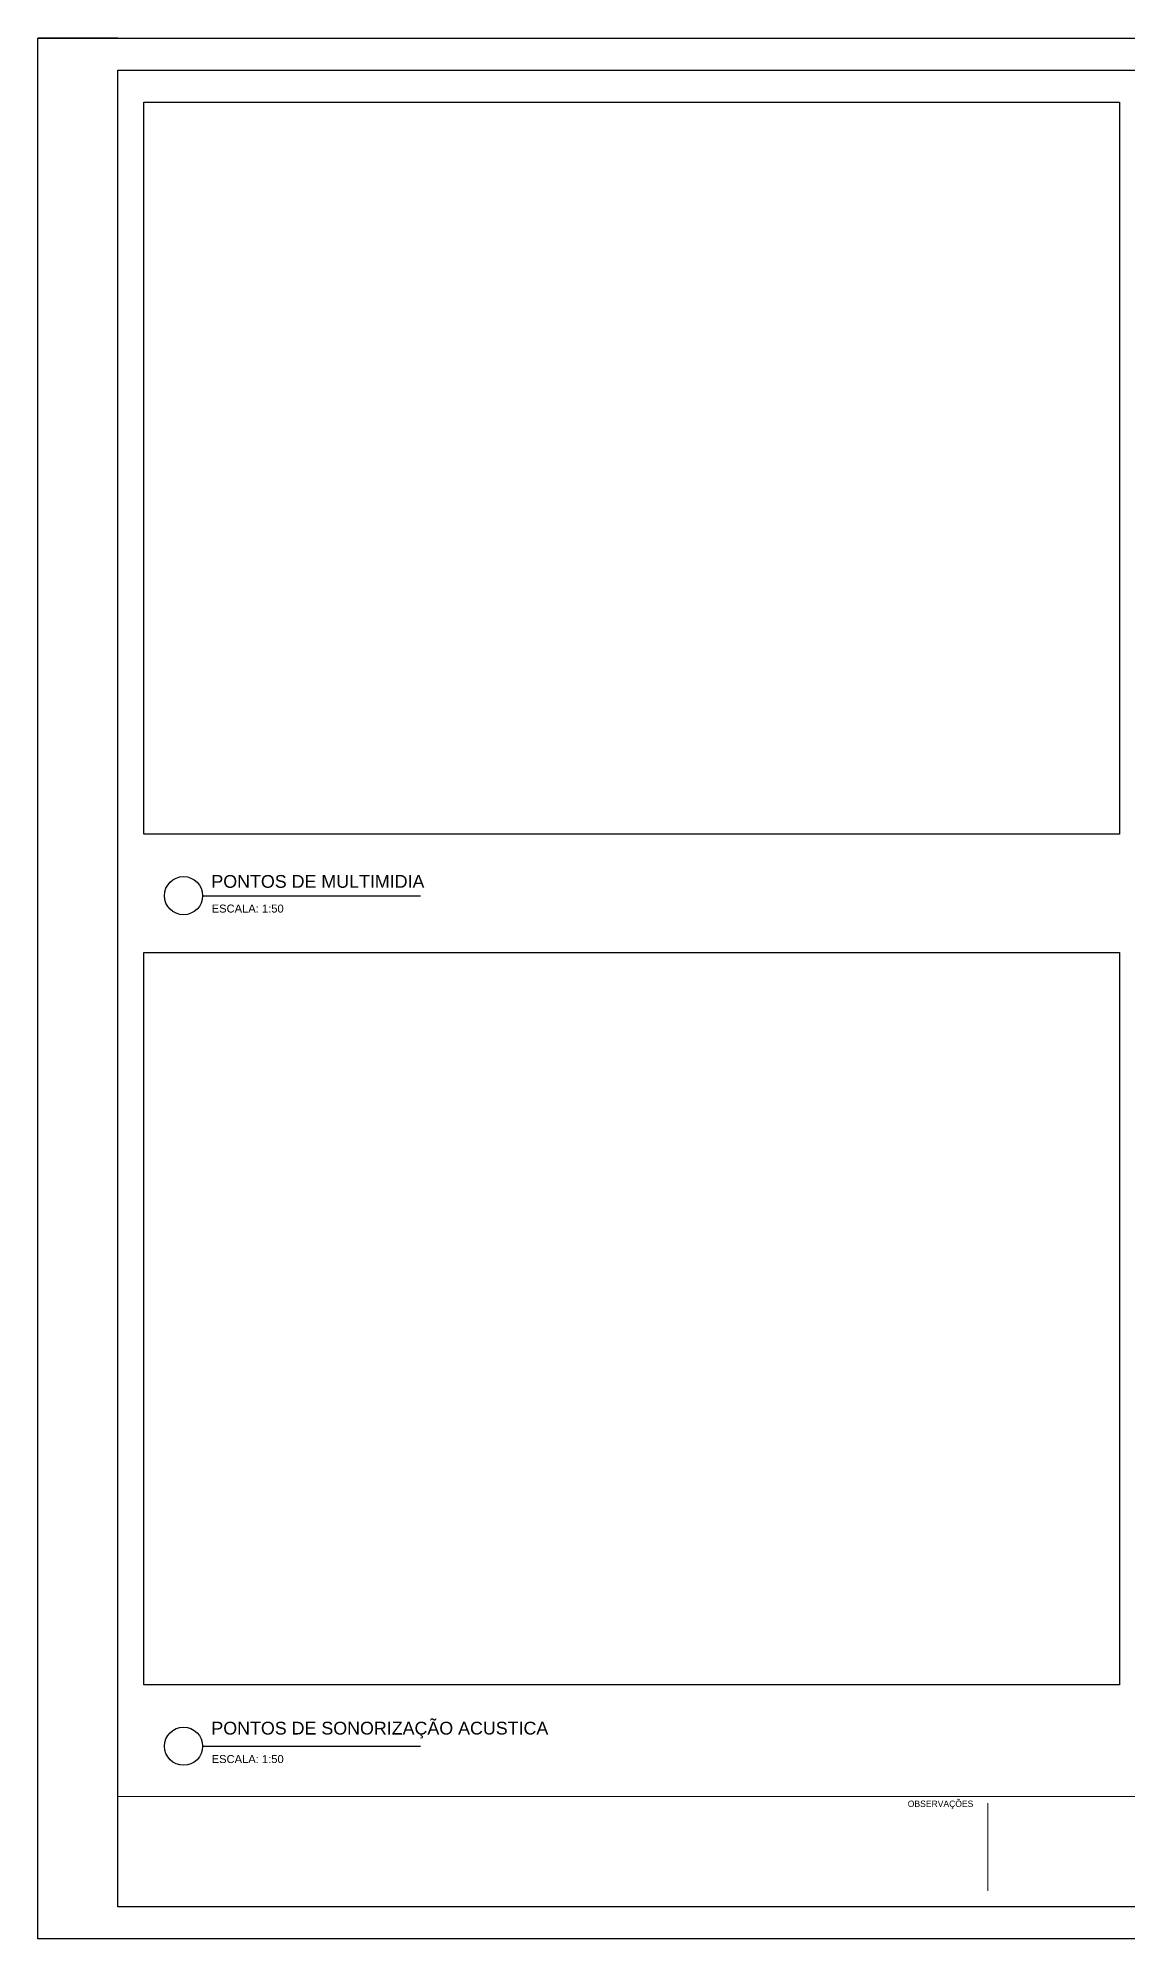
# Paper-space layout 'AUDIO' of a CAD drawing. Header units: millimetres. Extents: x 0 to 841, y 0 to 594.
# Drawn here: x 0 to 341, y 0 to 594 of the extents above; entities that cross this region are included whole.
import ezdxf
from ezdxf.enums import TextEntityAlignment as Align

# ---------------------------------------------------------------- set-up
doc = ezdxf.new("R2010")
doc.units = ezdxf.units.MM
doc.header["$MEASUREMENT"] = 0
for name, color, linetype in [('base', 253, 'Continuous'), ('TC_01_FOLHA', 6, 'Continuous'), ('TC_17_TEXTO', 3, 'Continuous')]:
    doc.layers.add(name, color=color, linetype=linetype)
doc.layers.add('PDF_Text', color=7, linetype='Continuous', true_color=0x535353)
doc.styles.add('PDF Arial', font='arial.ttf')
doc.styles.add('TC_2.0-FUT', font='', dxfattribs={"height": 2})
doc.styles.get('TC_2.0-FUT').set_extended_font_data('Futura Md BT')
picture_1 = doc.add_image_def('image2.png', size_in_pixel=(1280, 960))
picture_2 = doc.add_image_def('image4.png', size_in_pixel=(1280, 960))

psp = doc.layouts.new('AUDIO')

# ---------------------------------------------------------------- linework, layer by layer
at = {"layer": 'base', "color": 7}
for points in [[(51.51, 325.98), (119.58, 325.98)], [(51.51, 60.23), (119.58, 60.23)]]:
    psp.add_lwpolyline(points, dxfattribs=at)
for centre in [(45.51, 326), (45.51, 60.24)]:
    psp.add_circle(centre, 5.97, dxfattribs=at)
at = {"layer": 'TC_01_FOLHA'}
for points in [[(0, 594), (841, 594), (841, 0), (0, 0)], [(25, 584), (831, 584), (831, 10), (25, 10)]]:
    psp.add_lwpolyline(points, close=True, dxfattribs=at)
psp.add_lwpolyline([(25, 594), (0, 594)], dxfattribs=at)
at = {"layer": 'TC_17_TEXTO', "color": 251, "true_color": 0x575756, "const_width": 0.3}
for points in [[(25, 44.5), (831, 44.5)], [(297, 15), (297, 42.5)]]:
    psp.add_lwpolyline(points, dxfattribs=at)

# ---------------------------------------------------------------- texts
at = {"layer": 'PDF_Text', "color": 3, "char_height": 3.9923, "attachment_point": 7, "style": 'PDF Arial'}
for s, insert in [('PONTOS DE MULTIMIDIA', (54.21, 328.41)), ('PONTOS DE SONORIZAÇÃO ACUSTICA', (54.21, 62.66))]:
    psp.add_mtext(s, dxfattribs=dict(at, insert=insert))
at = {"layer": 'PDF_Text', "color": 7, "char_height": 2.5, "width": 46.0844, "attachment_point": 7, "style": 'PDF Arial'}
for insert in [(54.3, 320.69), (54.3, 54.94)]:
    psp.add_mtext('ESCALA: 1:50', dxfattribs=dict(at, insert=insert))
at = {"layer": 'TC_17_TEXTO', "style": 'TC_2.0-FUT'}
psp.add_text('OBSERVAÇÕES', height=2, dxfattribs=at).set_placement((271.95, 43.25), align=Align.TOP_LEFT)

# ---------------------------------------------------------------- pictures from other files: only their frames are drawn
image = psp.add_image(picture_1, insert=(33.14, 345.21), size_in_units=(305.03, 228.77))
image.dxf.flags = 7
image = psp.add_image(picture_2, insert=(33.14, 79.46), size_in_units=(305.03, 228.77))
image.dxf.flags = 7

doc.saveas('drawing.dxf')
